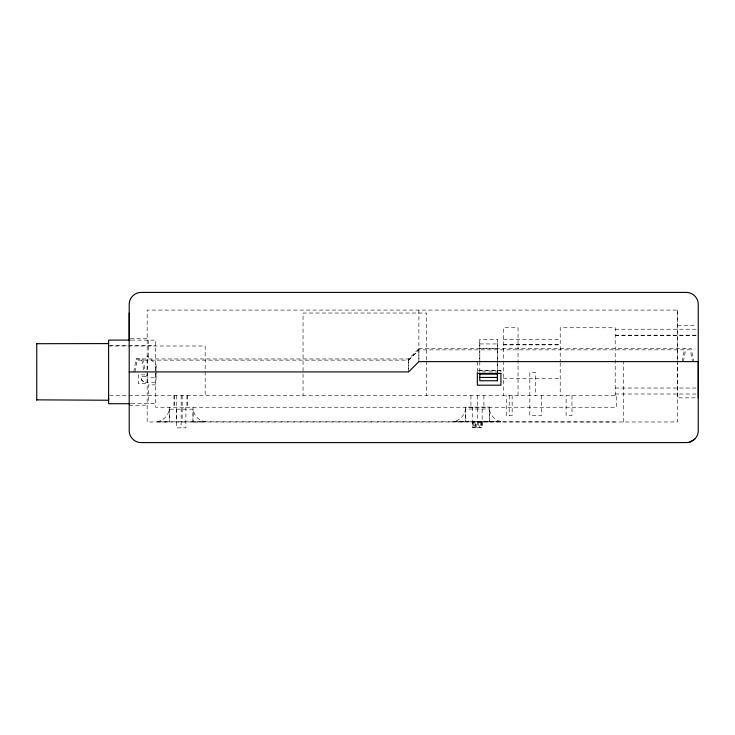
<?xml version="1.0" encoding="UTF-8"?>
<svg xmlns="http://www.w3.org/2000/svg" width="735" height="735" viewBox="0 0 735 735"><rect width="100%" height="100%" fill="white"/><g stroke="black" fill="none" stroke-linecap="round" stroke-linejoin="round"><path stroke-width="0.55" stroke-dasharray="3.67 2.76" d="M147.165 373.022L147.165 421.973L677.642 421.973L677.642 362.649L677.642 397.865L695.962 397.865M147.165 369.779L147.165 355.722L156.004 364.551L156.004 382.218L143.49 382.218L141.276 380.013L141.276 376.329L147.165 376.329M156.004 372.902L156.004 377.808L147.165 377.808M156.004 369.815L156.004 364.551M418.886 310.087L418.886 361.611L418.886 348.656L691.277 348.656L693.702 361.611M479.79 361.611L479.79 339.524L497.457 339.524L497.457 371.919L479.79 371.919L479.79 339.524M497.457 371.919L497.457 339.524M623.583 421.973L623.583 361.648M677.642 360.462L677.642 310.087L147.165 310.087L147.165 383.698L138.336 383.698L138.336 374.859L147.165 374.859M192.928 421.973L193.048 409.174L169.243 409.174C168.471 415.615 163.014 421.072 156.573 421.844L489.198 421.835L489.317 409.027L465.512 409.027C464.74 415.477 459.283 420.935 452.843 421.706L501.996 421.706C495.546 420.935 490.098 415.477 489.317 409.027M133.752 371.919L136.177 358.956L408.577 358.965L418.886 348.656M134.946 371.919L137.16 360.141L408.577 360.141L418.886 349.869L690.303 349.832L692.508 361.611M682.181 361.611L684.616 348.656M683.385 361.611L685.59 349.832M146.063 376.329L147.165 375.227M408.577 360.141L418.886 349.842M192.524 421.973L204.89 421.844M488.793 421.835L501.16 421.706M677.642 325.357L695.962 325.357M615.213 329.225L697.662 329.225M615.213 335.188L697.662 335.188M615.213 335.298L696.514 335.298M130.334 338.348L147.165 338.348M503.328 339.717L560.217 339.717M131.308 340.112L155.71 340.112L155.71 407.245L616.509 407.245L616.509 395.476L108.596 395.476M479.79 343.943L497.457 343.943M503.328 344.678L560.217 344.678M503.328 344.871L560.217 344.871M109.726 345.312L155.71 345.312M108.596 346.001L205.175 346.001L205.175 395.476M479.79 348.362L497.457 348.362M136.177 358.956L142.847 358.965L145.273 371.919M500.903 370.458L477.346 370.458L500.903 370.477L500.903 373.426M503.328 378.543L560.217 378.543M155.71 384.874L148.341 384.874L148.341 403.717M615.213 388.034L697.662 388.034M615.213 393.997L697.662 393.997M131.317 403.717L155.71 403.717M129.204 405.481L147.165 405.068M472.678 407.107L472.678 427.724L482.16 427.724L482.16 407.107M472.678 427.724L474.066 427.724L474.066 421.835M475.481 427.724L475.049 421.835L475.049 427.724L476.188 427.724L476.188 421.835L616.509 421.973M472.678 421.835L472.835 427.724M453.679 421.706L466.036 421.835M157.409 421.844L169.767 421.973M205.726 421.844C199.277 421.072 193.829 415.615 193.048 409.174M141.276 379.278L144.225 382.218M141.864 360.141L143.674 369.779M465.512 409.027L465.641 421.835M169.243 409.174L169.372 421.973M677.642 310.087L677.642 361.611M615.213 395.476L615.213 327.746L560.217 327.746L560.217 361.611M571.986 395.476L571.986 415.495L566.106 415.495L566.106 395.476M560.217 362.704L560.217 395.476M541.603 395.476L541.603 415.495L529.825 415.495L529.825 372.663L535.714 372.663L535.714 395.476M518.046 395.476L518.046 327.746L503.328 327.746L503.328 395.476M512.157 395.476L512.157 415.495L506.268 415.495L506.268 395.476M509.217 395.476L509.217 415.495M489.317 421.706L489.317 407.107L465.512 407.107L465.512 421.706M483.896 395.476L483.896 407.245M481.995 421.835L481.995 427.724L479.79 427.724L479.79 421.835M481.526 421.835L481.526 427.724M480.773 421.835L480.773 427.724M478.641 421.835L478.641 427.724M477.419 395.476L477.419 427.724M477.346 361.648L477.346 373.426M473.312 421.835L473.312 427.724M470.933 395.476L470.933 407.245M426.713 359.975L426.713 313.027L303.05 313.027L303.05 395.476M426.713 361.124L426.713 395.476M193.048 407.245L193.048 421.844M187.627 395.476L187.627 407.245M186.92 395.476L186.92 407.245M185.891 407.245L185.891 427.862L176.409 427.862L176.409 407.245M182.151 395.476L182.151 421.973M181.15 395.476L181.15 427.862M176.262 395.476L176.262 421.973M174.664 395.476L174.664 407.245M173.965 395.476L173.965 407.245M169.243 407.245L169.243 421.844M148.341 340.112L148.341 358.965M408.577 358.956L408.577 371.919L408.577 358.956"/><path stroke-width="1.1" d="M129.204 371.919L129.204 430.802C129.167 437.114 134.68 442.626 140.982 442.58L686.472 442.58C692.774 442.626 698.287 437.114 698.25 430.802L698.25 304.198C698.287 297.886 692.774 292.374 686.472 292.42L140.982 292.42C134.68 292.374 129.167 297.886 129.204 304.198L129.204 371.919L408.577 371.919L418.886 361.611L698.25 361.611L698.25 397.865M129.204 340.204L129.204 313.027M497.457 380.748L497.457 372.967L497.457 380.748L479.79 380.748L479.79 372.967M36.75 343.704L108.596 343.585M108.596 400.244L36.759 399.849M694.805 439.135L689.522 442.185M130.168 340.112L108.596 340.112L108.624 403.717L130.187 403.717M477.346 373.408L500.903 373.426M479.79 374.124L497.457 374.124M479.79 377.441L497.457 377.441M108.596 398.195L108.624 399.822M500.903 373.408L500.903 385.204L477.346 385.186L477.346 372.728M36.759 343.594L36.75 400.244"/></g></svg>
